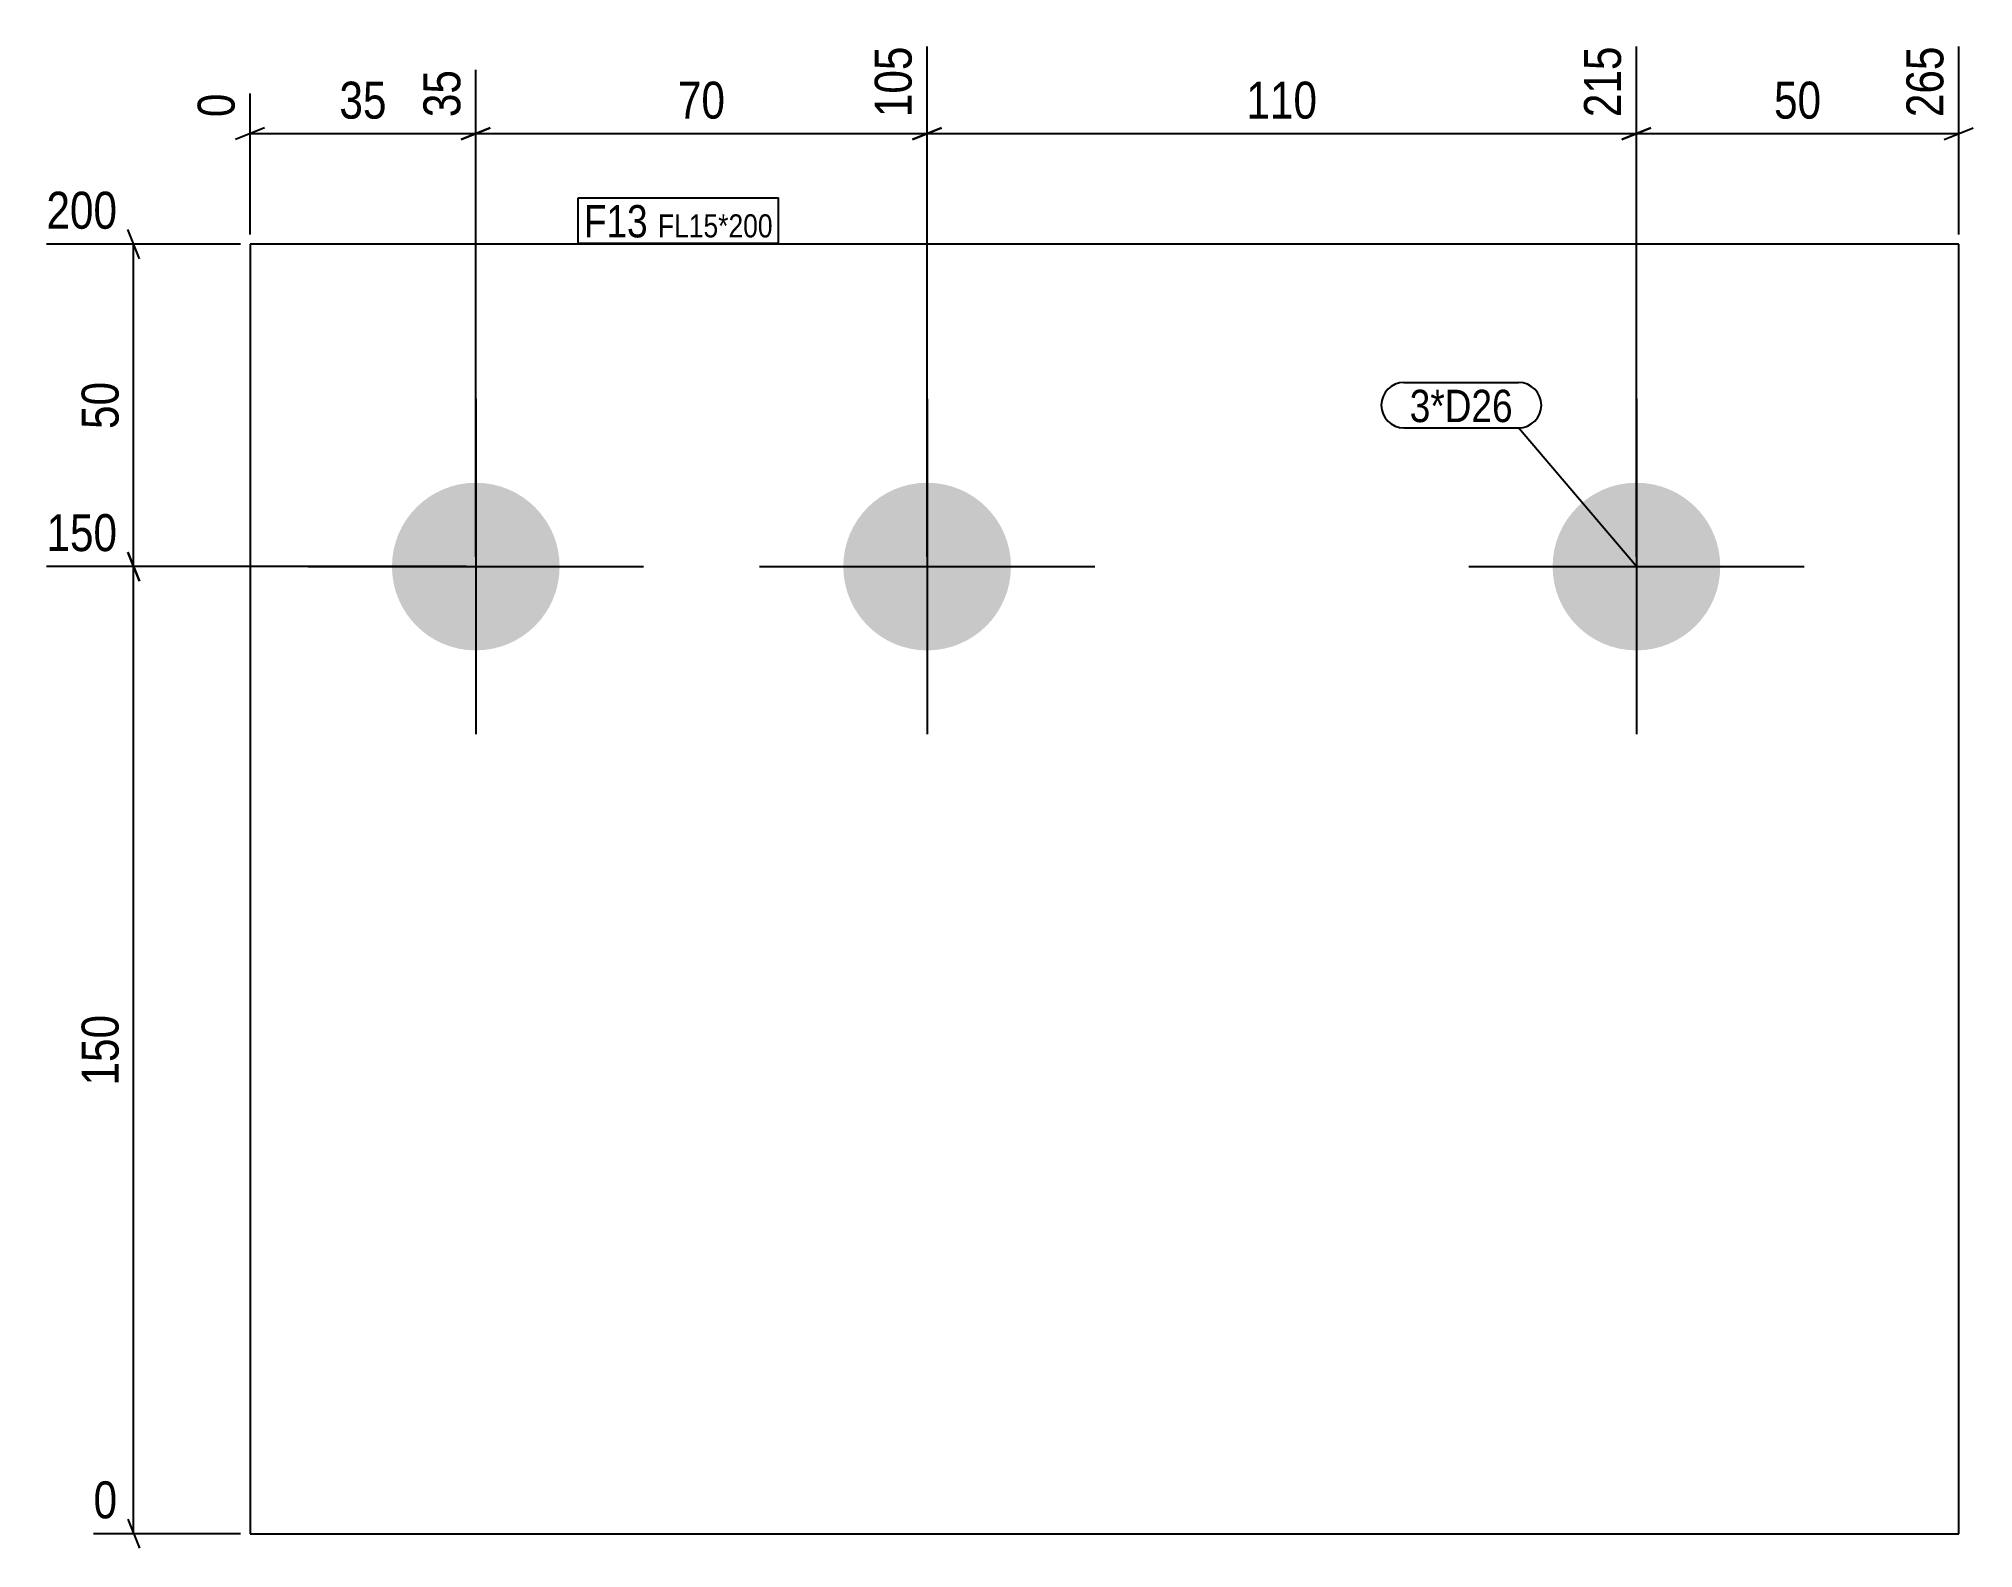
# Model space of a CAD drawing. Header units: millimetres. Extents: x 3 to 303, y 5 to 239.
import ezdxf

# ---------------------------------------------------------------- set-up
doc = ezdxf.new("R2010")
doc.units = ezdxf.units.MM
for name, color, linetype in [('MÅLSÆTNING', 7, 'Continuous'), ('STÅL', 7, 'Continuous'), ('TEKST', 7, 'Continuous')]:
    doc.layers.add(name, color=color, linetype=linetype)
doc.styles.add('Arial Narrow', font='ARIALN.TTF', dxfattribs={"height": 0.2})

msp = doc.modelspace()

# ---------------------------------------------------------------- hatches: boundary and pattern name
at = {"layer": 'STÅL', "linetype": 'Continuous'}
for points in [[(84.09, 156.75, -1), (58.09, 156.75, -1)], [(154.09, 156.75, -1), (128.09, 156.75, -1)], [(264.1, 156.75, -1), (238.1, 156.75, -1)]]:
    msp.add_hatch(color=3, dxfattribs=at).paths.add_polyline_path(points)

# ---------------------------------------------------------------- linework, layer by layer
at = {"layer": 'MÅLSÆTNING', "color": 7, "linetype": 'Continuous'}
for p, q in [((141.09, 158.25), (141.09, 237.41)), ((141.09, 158.25), (141.09, 237.41)), ((251.1, 158.25), (251.1, 237.41)), ((301.1, 208.25), (301.1, 237.41)), ((71.09, 158.25), (71.09, 233.76)), ((71.09, 158.25), (71.09, 233.76)), ((36.09, 208.25), (36.09, 230.1)), ((38.34, 224.8), (33.84, 223)), ((36.09, 223.9), (71.09, 223.9)), ((73.34, 224.8), (68.84, 223)), ((68.84, 223), (73.34, 224.8)), ((71.09, 223.9), (141.09, 223.9)), ((143.34, 224.8), (138.84, 223)), ((138.84, 223), (143.34, 224.8)), ((141.09, 223.9), (251.1, 223.9)), ((248.85, 223), (253.35, 224.8)), ((298.85, 223), (303.35, 224.8)), ((18.92, 204.5), (17.12, 209)), ((34.59, 206.75), (4.5, 206.75)), ((18.02, 156.75), (18.02, 206.75)), ((69.59, 156.75), (4.5, 156.75)), ((69.59, 156.75), (4.5, 156.75)), ((17.12, 159), (18.92, 154.5)), ((18.92, 154.5), (17.12, 159)), ((18.02, 6.75), (18.02, 156.75)), ((34.59, 6.75), (11.81, 6.75)), ((17.12, 9), (18.92, 4.5))]:
    msp.add_line(p, q, dxfattribs=at)
at = {"layer": 'STÅL', "color": 2, "linetype": 'Continuous'}
for p, q in [((301.1, 206.75), (36.09, 206.75)), ((36.09, 206.75), (36.09, 6.75)), ((301.1, 6.75), (301.1, 206.75)), ((36.09, 6.75), (301.1, 6.75))]:
    msp.add_line(p, q, dxfattribs=at)
at = {"layer": 'STÅL', "color": 3, "linetype": 'Continuous'}
for p, q in [((71.09, 182.75), (71.09, 130.75)), ((141.09, 182.75), (141.09, 130.75)), ((251.1, 182.75), (251.1, 130.75)), ((45.09, 156.75), (97.09, 156.75)), ((115.09, 156.75), (167.09, 156.75)), ((225.1, 156.75), (277.1, 156.75))]:
    msp.add_line(p, q, dxfattribs=at)

# ---------------------------------------------------------------- wipeouts: each hides what was drawn before it
at = {"color": 0}
msp.add_wipeout([(231.93, 179.16), (231.93, 184.41), (215.94, 184.41), (215.94, 179.16)], dxfattribs=at).dxf.layer = 'TEKST'

# ---------------------------------------------------------------- next in the draw order: wipeouts: each hides what was drawn before it
at = {"color": 0, "linetype": 'Continuous'}
for points in [[(139.89, 238.61), (131.49, 238.61), (131.49, 225.25), (139.89, 225.25)], [(249.9, 238.61), (241.5, 238.61), (241.5, 225.25), (249.9, 225.25)], [(69.89, 234.96), (61.49, 234.96), (61.49, 225.25), (69.89, 225.25)], [(34.89, 231.3), (26.49, 231.3), (26.49, 225.25), (34.89, 225.25)], [(16.67, 207.95), (16.67, 216.35), (3.3, 216.35), (3.3, 207.95)], [(16.67, 157.95), (16.67, 166.35), (3.3, 166.35), (3.3, 157.95)], [(16.67, 7.95), (16.67, 16.35), (10.61, 16.35), (10.61, 7.95)]]:
    msp.add_wipeout(points, dxfattribs=at).dxf.layer = 'MÅLSÆTNING'
at = {"color": 0}
for points, layer in [([(58.45, 225.02), (58.45, 233.42), (48.74, 233.42), (48.74, 225.02)], 'MÅLSÆTNING'), ([(110.95, 225.02), (110.95, 233.42), (101.24, 233.42), (101.24, 225.02)], 'MÅLSÆTNING'), ([(202.78, 225.02), (202.78, 233.42), (189.41, 233.42), (189.41, 225.02)], 'MÅLSÆTNING'), ([(16.89, 186.61), (8.49, 186.61), (8.49, 176.89), (16.89, 176.89)], 'MÅLSÆTNING'), ([(16.89, 88.43), (8.49, 88.43), (8.49, 75.07), (16.89, 75.07)], 'MÅLSÆTNING'), ([(97.76, 207.8), (97.76, 213.05), (87.85, 213.05), (87.85, 207.8)], 'TEKST'), ([(117.15, 207.8), (117.15, 211.55), (99.34, 211.55), (99.34, 207.8)], 'TEKST'), ([(231.93, 179.16), (231.93, 184.41), (215.94, 184.41), (215.94, 179.16)], 'TEKST')]:
    msp.add_wipeout(points, dxfattribs=at).dxf.layer = layer

# ---------------------------------------------------------------- next in the draw order: linework, layer by layer
at = {"layer": 'MÅLSÆTNING', "color": 7, "linetype": 'Continuous'}
for p, q in [((251.1, 158.25), (251.1, 237.41)), ((253.35, 224.8), (248.85, 223)), ((251.1, 223.9), (301.1, 223.9))]:
    msp.add_line(p, q, dxfattribs=at)
at = {"layer": 'TEKST', "color": 7, "linetype": 'Continuous'}
for p, q in [((215.04, 185.31), (232.83, 185.31)), ((215.04, 178.26), (232.83, 178.26)), ((251.1, 156.75), (232.83, 178.26))]:
    msp.add_line(p, q, dxfattribs=at)
for centre, start, end in [((215.04, 181.78), 90, 270), ((232.83, 181.78), 270, 90)]:
    msp.add_arc(centre, 3.52, start, end, dxfattribs=at)

# ---------------------------------------------------------------- next in the draw order: texts
at = {"layer": 'MÅLSÆTNING', "color": 3, "linetype": 'Continuous', "style": 'Arial Narrow'}
for s, height, p in [('105', 5.727, (138.69, 226.45)), ('215', 5.727, (248.7, 226.45)), ('35', 5.727, (68.69, 226.45)), ('0', 5.73, (33.69, 226.45))]:
    msp.add_text(s, height=height, rotation=90.0002, dxfattribs=at).set_placement(p)
at = {"layer": 'MÅLSÆTNING', "color": 3, "style": 'Arial Narrow'}
for s, p in [('35', (49.94, 226.22)), ('70', (102.44, 226.22)), ('110', (190.61, 226.22))]:
    msp.add_text(s, height=5.727, dxfattribs=at).set_placement(p)
at = {"layer": 'MÅLSÆTNING', "color": 3, "linetype": 'Continuous', "style": 'Arial Narrow'}
for s, height, p in [('200', 5.727, (4.5, 209.15)), ('150', 5.727, (4.5, 159.15)), ('0', 5.73, (11.81, 9.15))]:
    msp.add_text(s, height=height, dxfattribs=at).set_placement(p)
at = {"layer": 'MÅLSÆTNING', "color": 3, "style": 'Arial Narrow'}
for s, p in [('50', (15.69, 178.09)), ('150', (15.69, 76.27))]:
    msp.add_text(s, height=5.727, rotation=90.0002, dxfattribs=at).set_placement(p)
at = {"layer": 'TEKST', "color": 3, "style": 'Arial Narrow'}
msp.add_text('3*D26', height=5.011, dxfattribs=at).set_placement((215.94, 179.16))

# ---------------------------------------------------------------- next in the draw order: wipeouts: each hides what was drawn before it
at = {"color": 0}
for points in [[(97.76, 207.8), (97.76, 213.05), (87.85, 213.05), (87.85, 207.8)], [(117.15, 207.8), (117.15, 211.55), (99.34, 211.55), (99.34, 207.8)]]:
    msp.add_wipeout(points, dxfattribs=at).dxf.layer = 'TEKST'

# ---------------------------------------------------------------- next in the draw order: linework, layer by layer
at = {"layer": 'TEKST', "color": 7, "linetype": 'Continuous'}
for p, q in [((86.95, 213.95), (118.05, 213.95)), ((86.95, 206.9), (86.95, 213.95)), ((118.05, 206.9), (118.05, 213.95)), ((86.95, 206.9), (118.05, 206.9))]:
    msp.add_line(p, q, dxfattribs=at)

# ---------------------------------------------------------------- next in the draw order: texts
at = {"layer": 'TEKST', "color": 3, "style": 'Arial Narrow'}
for s, height, p in [('F13', 5.011, (87.85, 207.8)), ('FL15*200', 3.579, (99.34, 207.8))]:
    msp.add_text(s, height=height, dxfattribs=at).set_placement(p)

# ---------------------------------------------------------------- next in the draw order: wipeouts: each hides what was drawn before it
at = {"color": 0, "linetype": 'Continuous'}
msp.add_wipeout([(299.9, 238.61), (291.5, 238.61), (291.5, 225.25), (299.9, 225.25)], dxfattribs=at).dxf.layer = 'MÅLSÆTNING'
at = {"color": 0}
msp.add_wipeout([(280.95, 225.02), (280.95, 233.42), (271.24, 233.42), (271.24, 225.02)], dxfattribs=at).dxf.layer = 'MÅLSÆTNING'

# ---------------------------------------------------------------- next in the draw order: texts
at = {"layer": 'MÅLSÆTNING', "color": 3, "linetype": 'Continuous', "style": 'Arial Narrow'}
msp.add_text('265', height=5.727, rotation=90.0002, dxfattribs=at).set_placement((298.7, 226.45))
at = {"layer": 'MÅLSÆTNING', "color": 3, "style": 'Arial Narrow'}
msp.add_text('50', height=5.727, dxfattribs=at).set_placement((272.44, 226.22))

doc.saveas('drawing.dxf')
